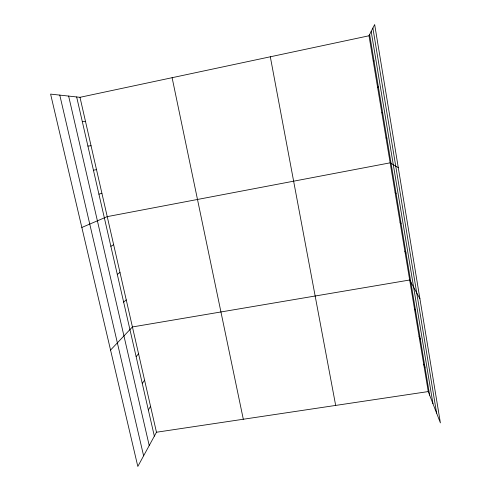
<?xml version="1.0" encoding="UTF-8"?>
<svg xmlns="http://www.w3.org/2000/svg" width="491" height="491" viewBox="0 0 491 491"><rect width="100%" height="100%" fill="white"/><g stroke="black" fill="none" stroke-linecap="round" stroke-linejoin="round"><path stroke-width="0.74" d="M368.999 35.775L374.664 24.55L440.396 422.886L428.256 391.566L368.999 35.775L79.99 97.31L50.604 94.106L137.818 466.45L156.469 432.24L79.99 97.31M148.343 409.973L150.559 406.37M142.28 383.489L144.587 380.206M373.32 61.725L374.019 60.835M136.142 356.699L138.542 353.735M110.555 350.065L132.429 326.951L409.678 280.005L419.915 298.767M123.652 302.155L126.242 299.86M117.294 274.395L119.982 272.444M377.597 87.398L378.352 86.882M110.862 246.298L113.648 244.702M81.837 227.462L107.241 216.629L390.161 162.828L398.275 167.634M98.924 194.166L101.895 193.239M93.443 170.23L96.5 169.616M381.826 112.807L382.636 112.648M156.469 432.24L428.256 391.566M87.907 146.048L91.056 145.753M82.31 121.621L85.551 121.651M386.018 137.946L386.883 138.143M395.132 192.668L396.114 193.626M400.042 222.141L401.079 223.497M404.885 251.251L405.989 253M414.404 308.403L415.625 310.901M419.081 336.464L420.351 339.324M423.696 364.181L425.022 367.397M59.785 95.107L143.611 455.82M68.63 96.07L149.221 445.54M76.657 96.948L154.34 436.149M172.108 77.695L243.309 419.246M270.314 56.79L335.672 405.425M372.884 28.073L436.609 413.121M371.184 31.455L432.964 403.7M369.637 34.511L429.637 395.132"/></g></svg>
